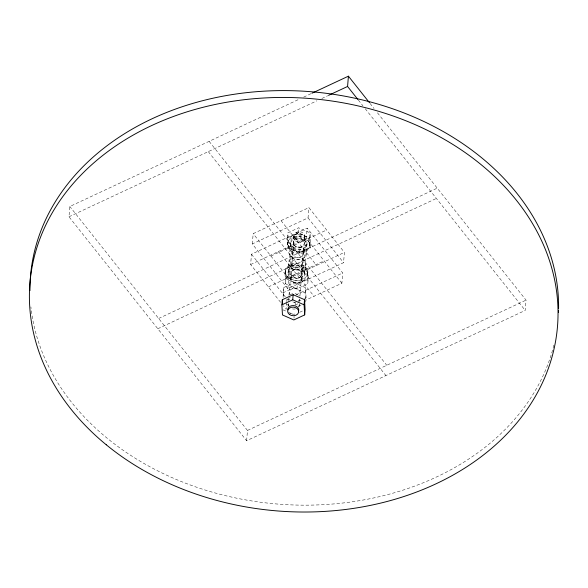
<?xml version="1.0" encoding="UTF-8"?>
<svg xmlns="http://www.w3.org/2000/svg" width="588" height="588" viewBox="0 0 588 588"><rect width="100%" height="100%" fill="white"/><g stroke="black" fill="none" stroke-linecap="round" stroke-linejoin="round"><path stroke-width="0.44" stroke-dasharray="2.94 2.21" d="M377.452 112.786L526.054 300.13L525.209 310.413L246.629 440.728L68.987 216.774L69.832 206.491L299.498 99.063M280.608 302.305L250.635 264.519L251.48 254.229L307.193 228.166L342.723 272.957L341.878 283.247L305.826 300.108M252.326 243.946L253.171 233.664L308.884 207.601L344.414 252.392L343.568 262.674L287.848 288.737L252.326 243.946L308.038 217.883L308.884 207.601M246.629 440.728L247.474 430.438L69.832 206.491M283.137 297.454L283.306 287.738L294.125 282.674L305.517 287.679L306.083 297.749L305.731 302.034M287.4 238.022L287.826 232.877L298.653 227.813L310.038 232.819L310.604 242.888L310.185 248.026L299.358 253.09L287.966 248.092L287.4 238.022L298.226 232.958L309.619 237.964L310.185 248.026M285.011 273.751L285.43 268.613L296.256 263.549L307.649 268.547L308.215 278.616L307.789 283.761L296.969 288.826L285.577 283.82L285.011 273.751L295.837 268.687L307.23 273.692L307.789 283.761M285.254 273.912L285.393 272.193M287.65 244.77L287.789 243.057M287.966 248.092L288.392 242.947L287.826 232.877M285.577 283.82L285.996 278.675L285.43 268.613M286.966 278.227L287.113 276.507L289.428 275.427L291.685 247.996L289.362 249.084L289.509 247.372M288.142 272.185L290.399 244.762M286.724 302.452L286.158 309.31L283.387 305.804M286.797 301.593L287.003 299.02L290.281 297.491M287.848 288.737L288.701 278.447L253.171 233.664M290.332 266.415L290.472 264.703L291.957 266.57L294.213 239.14L292.728 237.273L292.868 235.56M288.039 306.899L288.488 301.446M288.561 300.534L288.715 298.719M288.98 295.33L293.868 236.016M290.898 278.771L291.325 273.626M282.879 292.883L293.706 287.819L294.125 282.674M298.226 232.958L298.653 227.813M295.837 268.687L296.256 263.549M293.993 318.24L294.132 316.528M295.117 304.525L295.257 302.813L292.001 301.379M299.358 253.09L299.777 247.952L310.604 242.888M296.969 288.826L297.388 283.681L308.215 278.616M299.042 306.87L299.417 302.32M299.49 301.416L299.637 299.601M299.909 296.154L304.871 235.986M301.901 278.741L302.328 273.596M302.173 281.343L302.32 279.631L300.836 277.764L303.092 250.341L304.569 252.201L304.716 250.488M341.878 283.247L306.348 238.456L307.193 228.166M304.65 272.141L306.899 244.718M305.539 269.539L305.679 267.819L303.364 268.907L305.613 241.484L307.936 240.396L308.075 238.684M305.459 299.226L305.099 292.824L305.517 287.679M309.619 237.964L310.038 232.819M307.23 273.692L307.649 268.547M307.259 273.854L307.399 272.134M309.656 244.711L309.795 242.998M303.643 97.123L311.111 93.632M68.987 216.774L316.895 100.813M321.871 98.49L327.67 95.771M294.728 238.169L304.011 233.826M250.635 264.519L306.348 238.456M270.936 256.059L326.649 229.996M158.657 318.468L437.237 188.153M157.812 328.751L436.392 198.435M268.4 286.915L324.113 260.851M288.701 278.447L344.414 252.392M296.021 294.809L342.723 272.957M298.351 301.365L301.446 299.917M304.54 298.469L306.083 297.749M295.176 305.091L298.454 303.555M298.704 306.142L301.019 305.062M299.682 312.279L303.548 310.471M247.474 430.438L526.054 300.13M295.705 239.353L296.991 238.89A5.513 4.307 4.7 0 1 304.202 244.013A5.513 4.307 4.7 0 1 295.191 246.174A5.513 4.307 4.7 0 1 296.991 238.89M300.593 247.158L301.879 246.695M288.392 242.947L299.777 247.952M285.996 278.675L297.388 283.681M293.706 287.819L305.099 292.824M287.12 299.233L288.752 299.954M286.701 304.378L289.142 305.451M282.879 309.803L288.576 312.309M289.392 312.662L293.456 314.455M370.05 103.451L374.041 108.479M358.393 100.1L362.943 105.84M365.221 108.714L525.209 310.413M308.038 217.883L343.568 262.674M296.411 232.267L302.328 239.735M281.027 220.632L316.557 265.416M209.13 141.333L386.764 365.288M208.284 151.623L385.919 375.57M278.491 251.488L314.021 296.279M251.48 254.229L285.342 296.925M303.349 240.749L303.996 241.778M293.588 244.27L294.235 245.299M283.306 287.738L283.864 297.807M553.859 345.193A264.666 206.844 4.7 0 1 280.329 504.261A264.666 206.844 4.7 0 1 30.892 306.87M299.645 298.991A5.513 4.307 4.7 0 1 298.329 300.931M295.926 302.056A5.513 4.307 4.7 0 1 291.729 301.629M289.627 300.056A5.513 4.307 4.7 0 1 288.767 297.903M290.207 294.838A5.513 4.307 4.7 0 1 298.91 295.713M299.219 304.724A5.513 4.307 4.7 0 1 298.601 306.885M295.374 308.906A5.513 4.307 4.7 0 1 292.53 308.913M288.465 305.87A5.513 4.307 4.7 0 1 288.341 303.636M294.941 314.051A5.513 4.307 4.7 0 1 292.096 314.058M290.744 313.632A5.513 4.307 4.7 0 1 289.568 312.948M290.053 294.911A5.513 4.307 4.7 0 1 291.339 289.215A5.513 4.307 4.7 0 1 298.748 289.957A5.513 4.307 4.7 0 1 298.755 295.786M294.272 259.8L293.147 260.469A5.513 4.307 4.7 0 0 292.376 265.658L293.272 266.57A5.513 4.307 4.7 0 0 299.931 267.386L301.056 266.724A5.513 4.307 4.7 0 0 301.828 261.528L300.931 260.616A5.513 4.307 4.7 0 0 294.272 259.8M293.427 270.09L292.302 270.752A5.513 4.307 4.7 0 0 291.53 275.948L292.427 276.86A5.513 4.307 4.7 0 0 299.086 277.668L300.211 277.007A5.513 4.307 4.7 0 0 300.975 271.81L300.086 270.899A5.513 4.307 4.7 0 0 293.427 270.09M296.139 249.172L294.86 249.643A5.513 4.307 4.7 0 0 292.743 254.56L293.39 255.582A5.513 4.307 4.7 0 0 299.748 257.441L301.034 256.978A5.513 4.307 4.7 0 0 303.151 252.061L302.504 251.032A5.513 4.307 4.7 0 0 296.139 249.172M292.684 281.821A5.513 4.307 4.7 0 0 301.776 279.859A5.513 4.307 4.7 0 0 294.742 274.589A5.513 4.307 4.7 0 0 292.684 281.821M293.103 276.676A5.513 4.307 4.7 0 0 302.203 274.721A5.513 4.307 4.7 0 0 295.169 269.444A5.513 4.307 4.7 0 0 293.103 276.676M295.499 240.948A5.513 4.307 4.7 0 0 304.591 238.985A5.513 4.307 4.7 0 0 297.557 233.715A5.513 4.307 4.7 0 0 295.499 240.948M292.368 257.904A8.269 6.461 4.7 0 0 306.01 254.964A8.269 6.461 4.7 0 0 295.463 247.056A8.269 6.461 4.7 0 0 292.368 257.904M291.523 268.194A8.269 6.461 4.7 0 0 305.165 265.247A8.269 6.461 4.7 0 0 294.61 257.346A8.269 6.461 4.7 0 0 291.523 268.194M291.354 249.15A11.025 8.622 4.7 0 0 309.545 245.233A11.025 8.622 4.7 0 0 295.477 234.693A11.025 8.622 4.7 0 0 291.354 249.15M293.074 249.334A8.269 6.461 4.7 0 0 306.716 246.394A8.269 6.461 4.7 0 0 296.161 238.485A8.269 6.461 4.7 0 0 293.074 249.334M291.214 250.863A11.025 8.622 4.7 0 0 309.406 246.945A11.025 8.622 4.7 0 0 295.338 236.405A11.025 8.622 4.7 0 0 291.214 250.863M293.214 247.621A8.269 6.461 4.7 0 0 306.855 244.681A8.269 6.461 4.7 0 0 296.308 236.773A8.269 6.461 4.7 0 0 293.214 247.621M290.817 276.764A8.269 6.461 4.7 0 0 304.459 273.824A8.269 6.461 4.7 0 0 293.912 265.916A8.269 6.461 4.7 0 0 290.817 276.764M288.818 280.006A11.025 8.622 4.7 0 0 307.01 276.088A11.025 8.622 4.7 0 0 292.942 265.548A11.025 8.622 4.7 0 0 288.818 280.006M288.958 278.293A11.025 8.622 4.7 0 0 307.149 274.375A11.025 8.622 4.7 0 0 293.081 263.828A11.025 8.622 4.7 0 0 288.958 278.293M290.678 278.477A8.269 6.461 4.7 0 0 304.319 275.537A8.269 6.461 4.7 0 0 293.765 267.628A8.269 6.461 4.7 0 0 290.678 278.477M295.654 239.066A5.513 4.307 4.7 0 0 304.746 237.104A5.513 4.307 4.7 0 0 297.712 231.834A5.513 4.307 4.7 0 0 295.654 239.066"/><path stroke-width="0.88" d="M281.895 304.878L282.314 299.74L293.14 294.676L304.533 299.674L305.099 309.744L304.672 314.889L293.846 319.953L282.461 314.947L281.895 304.878L292.721 299.814L304.106 304.819L304.672 314.889M292.721 299.814L293.14 294.676M304.106 304.819L304.533 299.674M357.82 99.387L347.574 86.465L348.419 76.175L311.934 93.242M328.501 95.381L347.574 86.465M348.419 76.175L369.484 102.738M282.314 299.74L282.519 303.401M29.966 290.619A264.666 206.844 4.7 0 1 295.095 90.795A264.666 206.844 4.7 0 1 558.585 308.744M558.549 310.567A264.666 206.844 4.7 0 1 558.49 312.39M287.782 309.898A5.513 4.307 4.7 0 1 293.765 305.598A5.513 4.307 4.7 0 1 298.66 310.986M106.252 444.771A264.666 206.844 4.7 0 0 548.825 367.074A264.666 206.844 4.7 0 0 226.079 102.363A264.666 206.844 4.7 0 0 106.252 444.771M289.45 314.492A5.513 4.307 4.7 0 0 298.542 312.529A5.513 4.307 4.7 0 0 291.508 307.259A5.513 4.307 4.7 0 0 289.45 314.492"/></g></svg>
